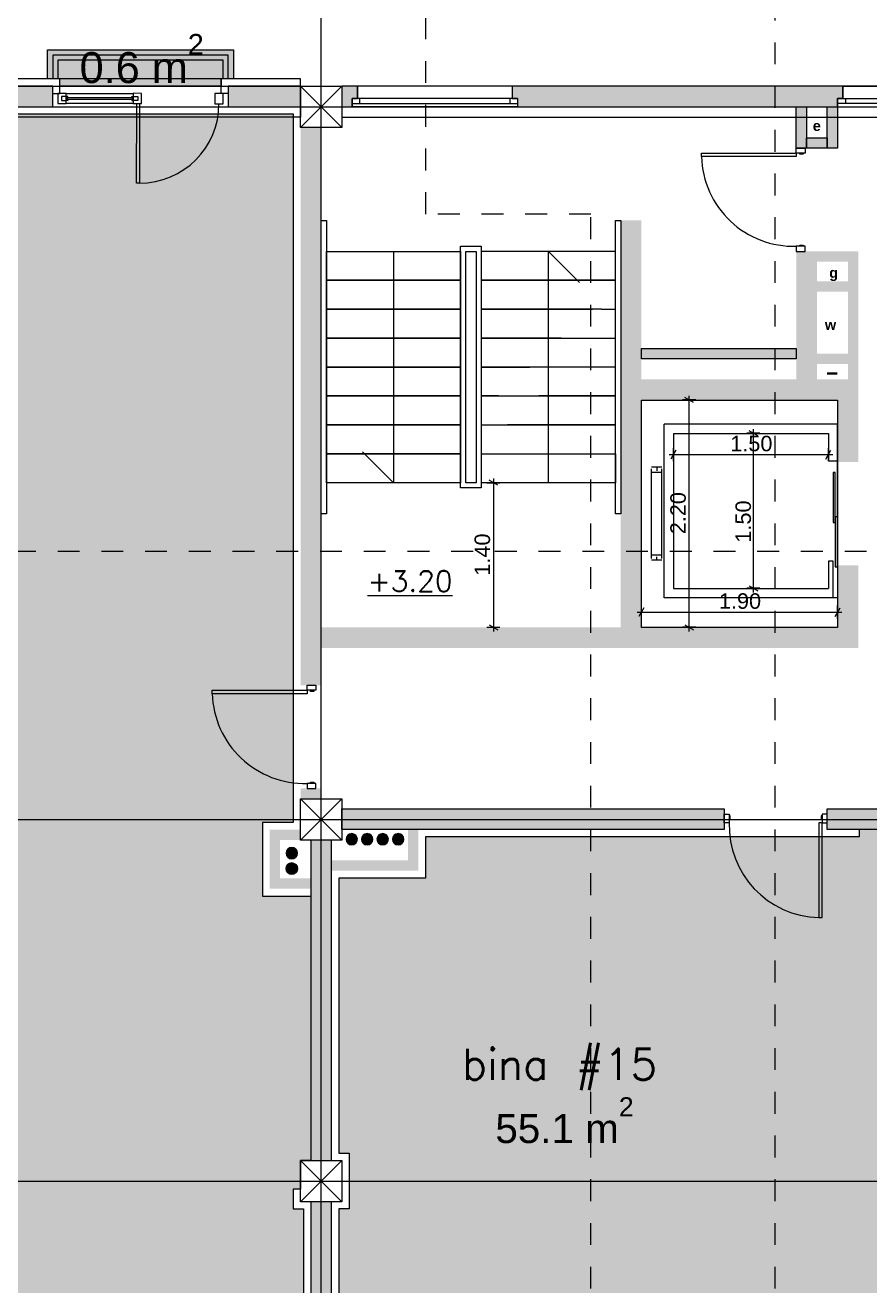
# Model space of a CAD drawing. Header units: millimetres. Extents: x 476244520 to 476657119, y 4620824743 to 4621446928.
# Drawn here: x 476394388 to 476402565, y 4621073042 to 4621085246 of the extents above; entities that cross this region are included whole.
import ezdxf

# ---------------------------------------------------------------- set-up
doc = ezdxf.new("R2010")
doc.units = ezdxf.units.MM
doc.header["$MEASUREMENT"] = 0
doc.set_wipeout_variables(frame=1)
doc.linetypes.add('Dashed', pattern=[423.333333, 211.666667, -211.666667])
doc.linetypes.add('Wipeout_Contour', pattern=[1000, 0, -1000])
for name, color, linetype, lineweight in [('2D Drafting - General_Pen_No__1_Pen_No__7', 7, 'Continuous', 0), ('2D Drafting - General_Pen_No__1_Pen_No__7_Pen_No__7', 7, 'Continuous', 0), ('2D Drafting - General_Pen_No__250_Pen_No__7_Pen_No__154', 154, 'Continuous', 0), ('2D Drafting - General_Pen_No__250_Pen_No__7_Pen_No__250', 7, 'Continuous', 0), ('2D Drafting - General_Pen_No__250_Pen_No__7_Pen_No__7', 7, 'Continuous', 0), ('2D Drafting - General_Pen_No__7_Pen_No__250', 7, 'Continuous', 0), ('2D Drafting - General_Pen_No__7_Pen_No__7_Pen_No__7', 7, 'Continuous', 0), ('Annotation - Text_Pen_No__7_Pen_No__142', 142, 'Continuous', 0), ('Doors_Pen_No__7_Pen_No__7_Pen_No__7', 7, 'Continuous', 0), ('G-Anno-Nplt_Pen_No__142', 142, 'Continuous', 0), ('G-Anno-Nplt_Pen_No__151', 151, 'Continuous', 0), ('G-Anno-Nplt_Pen_No__255', 255, 'Continuous', 0), ('G-Anno-Nplt_Pen_No__4', 7, 'Continuous', 0), ('G-Anno-Nplt_Pen_No__7', 7, 'Continuous', 0), ('gegmebi_Pen_No__7_Pen_No__7', 7, 'Continuous', 0), ('kar-panjara_Pen_No__7_Pen_No__7_Pen_No__7', 7, 'Continuous', 0), ('New_._Pen_No__1', 1, 'Continuous', 0), ('New_2D Drafting - General_Pen_No__250_Pen_No__7_Pen_No__154', 154, 'Continuous', 0), ('New_2D Drafting - General_Pen_No__250_Pen_No__7_Pen_No__250', 7, 'Continuous', 0), ('New_2D Drafting - General_Pen_No__250_Pen_No__7_Pen_No__7', 7, 'Continuous', 0), ('New_2D Drafting - General_Pen_No__30_Pen_No__9_Pen_No__9_Pen_No__250', 7, 'Continuous', 0), ('New_2D Drafting - General_Pen_No__30_Pen_No__9_Pen_No__9_Pen_No__4', 7, 'Continuous', 0), ('New_2D Drafting - General_Pen_No__30_Pen_No__9_Pen_No__9_Pen_No__7', 7, 'Continuous', 0), ('New_R03_Nakveti_Pen_No__250', 7, 'Continuous', 0), ('New_R03_Nakveti_Pen_No__4', 7, 'Continuous', 0), ('New_reg_nak_Pen_No__7', 7, 'Continuous', 0), ('New_shenobebi_Pen_No__1', 1, 'Continuous', 0), ('New_shenobebi_Pen_No__7', 7, 'Continuous', 0), ('New_Structural - Bearing_Pen_No__250', 7, 'Continuous', 0), ('shaxtebi da milebi_Pen_No__1_Pen_No__1_Pen_No__1', 1, 'Continuous', 0), ('shaxtebi da milebi_Pen_No__5_Pen_No__5_Pen_No__5', 5, 'Continuous', 0), ('zoma_Pen_No__142', 142, 'Continuous', 0), ('zoma_Pen_No__5_Pen_No__5', 5, 'Continuous', 0)]:
    doc.layers.add(name, color=color, linetype=linetype, lineweight=lineweight)
doc.layers.add('shaxtebi da milebi_Pen_No__1_Pen_No__1_Pen_No__252', color=7, linetype='Continuous', lineweight=0, true_color=0x666666)
doc.layers.add('shaxtebi da milebi_Pen_No__5_Pen_No__5_Pen_No__252', color=7, linetype='Continuous', lineweight=0, true_color=0x666666)
doc.layers.add('zoma', color=7, linetype='Continuous')
doc.styles.add('GENERATED_STYLE_1', font='arial.ttf')
doc.styles.add('GENERATED_STYLE_2', font='arial.ttf')
doc.styles.add('GENERATED_STYLE_5', font='arialbd.ttf')
doc.dimstyles.new('GENERATED_STYLE__10', dxfattribs={"dimtxt": 150, "dimasz": 64.421331, "dimexe": 0.18, "dimexo": 3, "dimgap": 0.09, "dimtad": 1, "dimlfac": 0.001, "dimzin": 0, "dimdsep": 46, "dimtxsty": 'GENERATED_STYLE_2', "dimblk": 'ARROWHEAD_2', "dimblk1": 'ARROWHEAD_2', "dimblk2": 'ARROWHEAD_2', "dimcen": 0.09, "dimclrd": 142, "dimclre": 142, "dimclrt": 142, "dimadec": 0, "dimazin": 0, "dimtfac": 1, "dimtdec": 4, "dimtmove": 2, "dimatfit": 3, "dimfxl": 1, "dimtolj": 1, "dimtzin": 0, "dimarcsym": 0})
doc.dimstyles.new('GENERATED_STYLE__11', dxfattribs={"dimtxt": 150, "dimasz": 64.421331, "dimexe": 0.18, "dimexo": 3, "dimgap": 0.09, "dimtad": 1, "dimlfac": 0.001, "dimzin": 0, "dimdsep": 46, "dimtxsty": 'GENERATED_STYLE_2', "dimblk": 'ARROWHEAD_2', "dimblk1": 'ARROWHEAD_2', "dimblk2": 'ARROWHEAD_2', "dimcen": 0.09, "dimclrd": 142, "dimclre": 142, "dimclrt": 142, "dimadec": 0, "dimazin": 0, "dimtfac": 1, "dimtdec": 4, "dimtmove": 0, "dimatfit": 3, "dimfxl": 1, "dimtolj": 1, "dimtzin": 0, "dimarcsym": 0})
doc.dimstyles.new('GENERATED_STYLE__9', dxfattribs={"dimtxt": 150, "dimasz": 64.421331, "dimexe": 0.18, "dimexo": 3, "dimgap": 0.09, "dimtad": 1, "dimtih": 1, "dimtoh": 1, "dimlfac": 0.001, "dimzin": 0, "dimdsep": 46, "dimtxsty": 'GENERATED_STYLE_2', "dimblk": 'ARROWHEAD_2', "dimblk1": 'ARROWHEAD_2', "dimblk2": 'ARROWHEAD_2', "dimcen": 0.09, "dimclrd": 142, "dimclre": 142, "dimclrt": 142, "dimadec": 0, "dimazin": 0, "dimtfac": 1, "dimtdec": 4, "dimtmove": 0, "dimatfit": 3, "dimfxl": 1, "dimtolj": 1, "dimtzin": 0, "dimarcsym": 0})

# ---------------------------------------------------------------- blocks, each defined once
blk = doc.blocks.new('*D273', base_point=(476844527, 4621385791))
at = {"layer": 'zoma_Pen_No__142', "color": 142, "linetype": 'Continuous', "lineweight": 0, "transparency": 16777216}
for p, q in [((476398921, 4621080858), (476398921, 4621080817)), ((476398858, 4621080817), (476398985, 4621080817)), ((476398964, 4621080792), (476398879, 4621080841)), ((476398921, 4621080817), (476398921, 4621079417)), ((476398858, 4621079417), (476398985, 4621079417)), ((476398879, 4621079441), (476398964, 4621079392)), ((476398921, 4621079417), (476398921, 4621079375))]:
    blk.add_line(p, q, dxfattribs=at)
at = {"layer": 'zoma_Pen_No__142', "color": 142, "lineweight": 0, "transparency": 16777216, "insert": (476398891, 4621079917), "char_height": 150, "attachment_point": 7, "rotation": 90, "style": 'GENERATED_STYLE_2'}
blk.add_mtext('\\A1;{\\pql;\\fArial CYR|b0|i0|c204|p34;1.40}', dxfattribs=at)
blk = doc.blocks.new('ARROWHEAD_2')
at = {"color": 0, "linetype": 'Continuous', "lineweight": 0}
for p, q in [((0, 0), (-1, 0)), ((-0.38, -0.66), (0.38, 0.66))]:
    blk.add_line(p, q, dxfattribs=at)
blk = doc.blocks.new('*D336', base_point=(476844527, 4621385791))
at = {"layer": 'zoma_Pen_No__142', "color": 142, "linetype": 'Continuous', "lineweight": 0, "transparency": 16777216}
for p, q in [((476398921, 4621080858), (476398921, 4621080817)), ((476398858, 4621080817), (476398985, 4621080817)), ((476398964, 4621080792), (476398879, 4621080841)), ((476398921, 4621080817), (476398921, 4621079417)), ((476398858, 4621079417), (476398985, 4621079417)), ((476398879, 4621079441), (476398964, 4621079392)), ((476398921, 4621079417), (476398921, 4621079375))]:
    blk.add_line(p, q, dxfattribs=at)
at = {"layer": 'zoma_Pen_No__142', "color": 142, "lineweight": 0, "transparency": 16777216, "insert": (476398891, 4621079917), "char_height": 150, "attachment_point": 7, "rotation": 90, "style": 'GENERATED_STYLE_2'}
blk.add_mtext('\\A1;{\\pql;\\fArial CYR|b0|i0|c204|p34;1.40}', dxfattribs=at)
blk = doc.blocks.new('*D337', base_point=(476844527, 4621385791))
at = {"layer": 'zoma_Pen_No__142', "color": 142, "linetype": 'Continuous', "lineweight": 0, "transparency": 16777216}
for p, q in [((476400313, 4621079564), (476400354, 4621079564)), ((476400379, 4621079607), (476400330, 4621079522)), ((476400354, 4621079501), (476400354, 4621079628)), ((476400354, 4621079564), (476402254, 4621079564)), ((476402230, 4621079522), (476402279, 4621079607)), ((476402254, 4621079501), (476402254, 4621079628)), ((476402254, 4621079564), (476402296, 4621079564))]:
    blk.add_line(p, q, dxfattribs=at)
at = {"layer": 'zoma_Pen_No__142', "color": 142, "lineweight": 0, "transparency": 16777216, "insert": (476401105, 4621079594), "char_height": 150, "attachment_point": 7, "style": 'GENERATED_STYLE_2'}
blk.add_mtext('\\A1;{\\pql;\\fArial CYR|b0|i0|c204|p34;1.90}', dxfattribs=at)
blk = doc.blocks.new('*D338', base_point=(476844527, 4621385791))
at = {"layer": 'zoma_Pen_No__142', "color": 142, "linetype": 'Continuous', "lineweight": 0, "transparency": 16777216}
for p, q in [((476401502, 4621081295), (476401375, 4621081295)), ((476401481, 4621081270), (476401396, 4621081319)), ((476401438, 4621081295), (476401438, 4621081336)), ((476401438, 4621079795), (476401438, 4621081295)), ((476401502, 4621079795), (476401375, 4621079795)), ((476401396, 4621079819), (476401481, 4621079770)), ((476401438, 4621079753), (476401438, 4621079795))]:
    blk.add_line(p, q, dxfattribs=at)
at = {"layer": 'zoma_Pen_No__142', "color": 142, "lineweight": 0, "transparency": 16777216, "insert": (476401417, 4621080237), "char_height": 150, "attachment_point": 7, "rotation": 90, "style": 'GENERATED_STYLE_2'}
blk.add_mtext('\\A1;{\\pql;\\fArial CYR|b0|i0|c204|p34;1.50}', dxfattribs=at)
blk = doc.blocks.new('*D339', base_point=(476844527, 4621385791))
at = {"layer": 'zoma_Pen_No__142', "color": 142, "linetype": 'Continuous', "lineweight": 0, "transparency": 16777216}
for p, q in [((476400689, 4621081131), (476400640, 4621081046)), ((476400665, 4621081025), (476400665, 4621081152)), ((476402140, 4621081046), (476402189, 4621081131)), ((476402165, 4621081025), (476402165, 4621081152)), ((476400623, 4621081089), (476400665, 4621081089)), ((476400665, 4621081089), (476402165, 4621081089)), ((476402165, 4621081089), (476402206, 4621081089))]:
    blk.add_line(p, q, dxfattribs=at)
at = {"layer": 'zoma_Pen_No__142', "color": 142, "lineweight": 0, "transparency": 16777216, "insert": (476401215, 4621081119), "char_height": 150, "attachment_point": 7, "style": 'GENERATED_STYLE_2'}
blk.add_mtext('\\A1;{\\pql;\\fArial CYR|b0|i0|c204|p34;1.50}', dxfattribs=at)
blk = doc.blocks.new('*D340', base_point=(476844527, 4621385791))
at = {"layer": 'zoma_Pen_No__142', "color": 142, "linetype": 'Continuous', "lineweight": 0, "transparency": 16777216}
for p, q in [((476400880, 4621081618), (476400753, 4621081618)), ((476400859, 4621081593), (476400774, 4621081642)), ((476400816, 4621081618), (476400816, 4621081659)), ((476400816, 4621079418), (476400816, 4621081618)), ((476400880, 4621079418), (476400753, 4621079418)), ((476400774, 4621079442), (476400859, 4621079393)), ((476400816, 4621079376), (476400816, 4621079418))]:
    blk.add_line(p, q, dxfattribs=at)
at = {"layer": 'zoma_Pen_No__142', "color": 142, "lineweight": 0, "transparency": 16777216, "insert": (476400786, 4621080318), "char_height": 150, "attachment_point": 7, "rotation": 90, "style": 'GENERATED_STYLE_2'}
blk.add_mtext('\\A1;{\\pql;\\fArial CYR|b0|i0|c204|p34;2.20}', dxfattribs=at)

msp = doc.modelspace()

# ---------------------------------------------------------------- hatches: boundary and pattern name
at = {"layer": '2D Drafting - General_Pen_No__250_Pen_No__7_Pen_No__154', "linetype": 'Continuous', "lineweight": 0}
for points in [[(476397454.207, 4621084656.6), (476397454.207, 4621084456.437), (476397554.207, 4621084456.437), (476397554.207, 4621084536.484), (476397604.21, 4621084536.484), (476397604.21, 4621084656.6), (476397554.207, 4621084656.6)], [(476399104.213, 4621084656.437), (476399104.21, 4621084536.437), (476399154.207, 4621084536.437), (476399154.207, 4621084456.436), (476402254.207, 4621084456.436), (476402254.207, 4621084536.437), (476402304.205, 4621084536.437), (476402304.201, 4621084656.437)]]:
    msp.add_hatch(color=154, dxfattribs=at).paths.add_polyline_path(points)
at = {"layer": '2D Drafting - General_Pen_No__250_Pen_No__7_Pen_No__7', "linetype": 'Continuous', "lineweight": 0}
for points in [[(476393654.554, 4621084456.395), (476394654.389, 4621084456.395), (476394654.389, 4621084656.429), (476393654.554, 4621084656.437)], [(476396354.389, 4621084456.437), (476397054.207, 4621084456.437), (476397054.207, 4621084656.437), (476396354.389, 4621084656.437)], [(476401954.206, 4621084456.352), (476401954.206, 4621084056.395), (476401854.206, 4621084056.395), (476401854.206, 4621084456.352)], [(476397054.207, 4621084256.437), (476397054.207, 4621078856.437), (476397254.207, 4621078856.437), (476397254.207, 4621084256.437)], [(476400354.207, 4621083356.395), (476400354.207, 4621081816.362), (476400154.207, 4621081816.362), (476400154.207, 4621083356.395)], [(476401854.206, 4621083056.395), (476402054.207, 4621083056.395), (476402054.207, 4621081816.362), (476401854.206, 4621081816.362)], [(476397054.207, 4621077856.437), (476397054.207, 4621077756.437), (476397254.207, 4621077756.437), (476397254.207, 4621077856.437)], [(476397454.207, 4621077459.695), (476397454.207, 4621077659.695), (476401154.207, 4621077659.695), (476401154.207, 4621077459.695)], [(476402154.207, 4621077459.695), (476402154.207, 4621077659.695), (476403954.207, 4621077659.695), (476403954.207, 4621077459.695)], [(476397154.207, 4621076885.419), (476396754.207, 4621076885.419), (476396754.207, 4621077456.437), (476397054.207, 4621077456.437), (476397054.207, 4621077356.437), (476396854.207, 4621077356.437), (476396854.207, 4621076985.607), (476397154.207, 4621076985.607)], [(476398094.207, 4621077459.695), (476398194.395, 4621077459.695), (476398194.395, 4621077059.695), (476397354.207, 4621077059.695), (476397354.207, 4621077159.695), (476398094.207, 4621077159.695)], [(476397354.207, 4621074256.437), (476397354.207, 4621077356.437), (476397154.207, 4621077356.437), (476397154.207, 4621074256.437)], [(476397354.207, 4621067356.437), (476397354.207, 4621073856.437), (476397154.207, 4621073856.437), (476397154.207, 4621067356.437)]]:
    msp.add_hatch(color=7, dxfattribs=at).paths.add_polyline_path(points)
at = {"layer": 'G-Anno-Nplt_Pen_No__151', "linetype": 'Continuous', "lineweight": 0, "true_color": 0x1f2f3f}
for points in [[(476390354.207, 4621077356.437), (476390554.207, 4621077356.437), (476390554.207, 4621077656.437), (476390754.207, 4621077656.437), (476390754.207, 4621078346.625), (476390354.207, 4621078346.625), (476390354.207, 4621078559.273), (476390424.207, 4621078559.273), (476390424.207, 4621083286.437), (476393924.389, 4621083286.437), (476393924.389, 4621084386.437), (476396984.207, 4621084386.437), (476396984.207, 4621084186.437), (476396984.207, 4621080450.056), (476396984.208, 4621077526.437), (476396684.207, 4621077526.437), (476396684.207, 4621076815.419), (476397154.207, 4621076815.419), (476397154.207, 4621074256.437), (476397054.207, 4621074256.437), (476397054.207, 4621073976.437), (476396984.207, 4621073976.437), (476396984.207, 4621073786.437), (476397084.207, 4621073786.437), (476397084.207, 4621068926.437), (476390424.207, 4621068926.437), (476390424.207, 4621073196.249), (476390824.207, 4621073196.249), (476390824.207, 4621074026.437), (476390624.207, 4621074026.437), (476390624.207, 4621074326.438), (476390424.207, 4621074326.438), (476390424.207, 4621076629.273), (476390354.207, 4621076629.273)], [(476397524.207, 4621073786.437), (476397424.207, 4621073786.437), (476397424.207, 4621068926.437), (476403984.207, 4621068926.437), (476403984.207, 4621073786.437), (476403884.207, 4621073786.437), (476403884.207, 4621074326.437), (476403984.207, 4621074326.437), (476403984.207, 4621075007.781), (476404054.207, 4621075007.781), (476404054.207, 4621077059.695), (476403514.019, 4621077059.695), (476403514.019, 4621077459.695), (476402464.169, 4621077459.695), (476402464.169, 4621077389.695), (476398264.395, 4621077389.695), (476398264.395, 4621076989.695), (476397424.207, 4621076989.695), (476397424.207, 4621074326.437), (476397524.207, 4621074326.437)]]:
    msp.add_hatch(color=169, dxfattribs=at).paths.add_polyline_path(points)
at = {"layer": 'G-Anno-Nplt_Pen_No__255', "linetype": 'Continuous', "lineweight": 0, "true_color": 0x3f3f3f}
msp.add_hatch(color=250, dxfattribs=at).paths.add_polyline_path([(476394604.389, 4621085006.392), (476396404.389, 4621085006.392), (476396404.389, 4621084726.38), (476396284.38, 4621084726.38), (476396284.38, 4621084656.436), (476394724.402, 4621084656.45), (476394724.402, 4621084726.38), (476394604.389, 4621084726.38)])
at = {"layer": 'G-Anno-Nplt_Pen_No__7', "linetype": 'Continuous', "lineweight": 0}
msp.add_hatch(color=7, dxfattribs=at).paths.add_polyline_path([(476400154.207, 4621079216.362), (476397254.207, 4621079216.362), (476397254.207, 4621079416.362), (476400154.207, 4621079416.362)])
at = {"layer": 'New_2D Drafting - General_Pen_No__250_Pen_No__7_Pen_No__154', "linetype": 'Continuous', "lineweight": 0}
for points in [[(476400154.207, 4621081816.362), (476400354.207, 4621081816.362), (476402454.207, 4621081816.362), (476402454.207, 4621081016.362), (476402254.207, 4621081016.362), (476402254.207, 4621081616.362), (476400354.207, 4621081616.362), (476400154.207, 4621081616.362)], [(476400154.207, 4621081616.362), (476400354.207, 4621081616.362), (476400354.207, 4621079416.362), (476402254.207, 4621079416.362), (476402254.207, 4621080016.362), (476402454.207, 4621080016.362), (476402454.207, 4621079216.362), (476400154.207, 4621079216.362), (476400154.207, 4621079416.362)]]:
    msp.add_hatch(color=154, dxfattribs=at).paths.add_polyline_path(points)
at = {"layer": 'New_2D Drafting - General_Pen_No__250_Pen_No__7_Pen_No__7', "linetype": 'Continuous', "lineweight": 0}
for points in [[(476402154.207, 4621084456.395), (476402254.207, 4621084456.395), (476402254.207, 4621084056.395), (476402154.207, 4621084056.395)], [(476400354.207, 4621082016.907), (476400354.207, 4621082116.907), (476401854.207, 4621082116.907), (476401854.207, 4621082016.907)]]:
    msp.add_hatch(color=7, dxfattribs=at).paths.add_polyline_path(points)
at = {"layer": 'New_2D Drafting - General_Pen_No__30_Pen_No__9_Pen_No__9_Pen_No__4', "linetype": 'Continuous', "lineweight": 0}
for points in [[(476401954.206, 4621084156.395), (476402154.207, 4621084156.395), (476402154.207, 4621084056.395), (476401954.206, 4621084056.395)], [(476402354.207, 4621083056.395), (476402354.207, 4621082956.362), (476402054.207, 4621082956.362), (476402054.207, 4621083056.395)]]:
    msp.add_hatch(color=7, dxfattribs=at).paths.add_polyline_path(points)
at = {"layer": 'New_2D Drafting - General_Pen_No__30_Pen_No__9_Pen_No__9_Pen_No__7', "linetype": 'Continuous', "lineweight": 0}
for points in [[(476402454.207, 4621083056.395), (476402454.207, 4621081816.362), (476402354.207, 4621081816.362), (476402354.207, 4621083056.395)], [(476402054.207, 4621082666.362), (476402054.207, 4621082766.362), (476402354.207, 4621082766.362), (476402354.207, 4621082666.362)], [(476402054.207, 4621081966.364), (476402054.207, 4621082066.364), (476402354.207, 4621082066.364), (476402354.207, 4621081966.364)]]:
    msp.add_hatch(color=7, dxfattribs=at).paths.add_polyline_path(points)
at = {"layer": 'shaxtebi da milebi_Pen_No__1_Pen_No__1_Pen_No__1', "linetype": 'Continuous', "lineweight": 0}
for points in [[(476397604.207, 4621077364.695, -1), (476397494.207, 4621077364.695, -1)], [(476396969.084, 4621077175.607, -1), (476396969.084, 4621077285.607, -1)]]:
    msp.add_hatch(color=1, dxfattribs=at).paths.add_polyline_path(points)
at = {"layer": 'shaxtebi da milebi_Pen_No__1_Pen_No__1_Pen_No__252', "linetype": 'Continuous', "lineweight": 0, "true_color": 0x666666}
msp.add_hatch(color=251, dxfattribs=at).paths.add_polyline_path([(476396969.084, 4621077025.607, -1), (476396969.084, 4621077135.607, -1)])
at = {"layer": 'shaxtebi da milebi_Pen_No__5_Pen_No__5_Pen_No__252', "linetype": 'Continuous', "lineweight": 0, "true_color": 0x666666}
msp.add_hatch(color=251, dxfattribs=at).paths.add_polyline_path([(476398054.207, 4621077364.695, 1), (476397944.207, 4621077364.695, 1)])
at = {"layer": 'shaxtebi da milebi_Pen_No__5_Pen_No__5_Pen_No__5', "linetype": 'Continuous', "lineweight": 0}
for points in [[(476397699.207, 4621077419.695, 1), (476397699.207, 4621077309.695, 1)], [(476397849.207, 4621077419.695, 1), (476397849.207, 4621077309.695, 1)]]:
    msp.add_hatch(color=5, dxfattribs=at).paths.add_polyline_path(points)

# ---------------------------------------------------------------- linework, layer by layer
at = {"layer": '2D Drafting - General_Pen_No__1_Pen_No__7', "color": 7, "linetype": 'Continuous', "lineweight": 0}
for p, q in [((476397054.207, 4621084256.437), (476397454.207, 4621084656.437)), ((476397454.207, 4621084256.437), (476397054.207, 4621084656.437)), ((476397054.207, 4621077356.437), (476397454.207, 4621077756.437)), ((476397454.207, 4621077356.437), (476397054.207, 4621077756.437)), ((476397054.207, 4621073856.437), (476397454.207, 4621074256.437)), ((476397454.207, 4621073856.437), (476397054.207, 4621074256.437))]:
    msp.add_line(p, q, dxfattribs=at)
at = {"layer": '2D Drafting - General_Pen_No__1_Pen_No__7', "color": 7, "linetype": 'Continuous', "lineweight": 0, "flags": 128}
for points in [[(476397054.207, 4621084356.437), (476390554.207, 4621084356.437), (476390554.207, 4621084656.437), (476397054.207, 4621084656.437)], [(476397454.207, 4621084256.437), (476397054.207, 4621084256.437), (476397054.207, 4621084656.437), (476397454.207, 4621084656.437)], [(476397454.207, 4621084356.437), (476403954.207, 4621084356.437), (476403954.207, 4621084656.437), (476397454.207, 4621084656.437)], [(476397454.207, 4621077356.437), (476397054.207, 4621077356.437), (476397054.207, 4621077756.437), (476397454.207, 4621077756.437)], [(476397454.207, 4621073856.437), (476397054.207, 4621073856.437), (476397054.207, 4621074256.437), (476397454.207, 4621074256.437)]]:
    msp.add_lwpolyline(points, close=True, dxfattribs=at)
msp.add_lwpolyline([(476399664.207, 4621082216.395), (476400104.207, 4621082216.395)], dxfattribs=at)
at = {"layer": '2D Drafting - General_Pen_No__1_Pen_No__7_Pen_No__7', "color": 7, "linetype": 'Continuous', "lineweight": 0}
for centre, start, end in [((476401829.206, 4621083998.672), 181.603806, 271.603806), ((476397092.455, 4621078798.715), 181.603806, 271.603806), ((476402096.485, 4621077499.528), 178.396194, 268.396194)]:
    msp.add_arc(centre, 893.239, start, end, dxfattribs=at)
at = {"layer": '2D Drafting - General_Pen_No__250_Pen_No__7_Pen_No__250', "color": 7, "linetype": 'Continuous', "lineweight": 0, "flags": 128}
for points in [[(476401954.206, 4621084456.352), (476401954.206, 4621084056.395), (476401854.206, 4621084056.395), (476401854.206, 4621084456.352)], [(476397354.207, 4621074256.437), (476397354.207, 4621077356.437), (476397154.207, 4621077356.437), (476397154.207, 4621074256.437)], [(476397354.207, 4621067356.437), (476397354.207, 4621073856.437), (476397154.207, 4621073856.437), (476397154.207, 4621067356.437)]]:
    msp.add_lwpolyline(points, close=True, dxfattribs=at)
at = {"layer": '2D Drafting - General_Pen_No__250_Pen_No__7_Pen_No__7', "color": 7, "linetype": 'Continuous', "lineweight": 0, "flags": 128}
for points in [[(476393654.554, 4621084456.395), (476394654.389, 4621084456.395), (476394654.389, 4621084656.429), (476393654.554, 4621084656.437)], [(476396354.389, 4621084456.437), (476397054.207, 4621084456.437), (476397054.207, 4621084656.437), (476396354.389, 4621084656.437)], [(476397454.207, 4621084656.6), (476397454.207, 4621084456.437), (476397554.207, 4621084456.437), (476397554.207, 4621084536.484), (476397604.21, 4621084536.484), (476397604.21, 4621084656.6), (476397554.207, 4621084656.6)], [(476399104.213, 4621084656.437), (476399104.21, 4621084536.437), (476399154.207, 4621084536.437), (476399154.207, 4621084456.436), (476402254.207, 4621084456.436), (476402254.207, 4621084536.437), (476402304.205, 4621084536.437), (476402304.201, 4621084656.437)], [(476397454.207, 4621077459.695), (476397454.207, 4621077659.695), (476401154.207, 4621077659.695), (476401154.207, 4621077459.695)], [(476402154.207, 4621077459.695), (476402154.207, 4621077659.695), (476403954.207, 4621077659.695), (476403954.207, 4621077459.695)]]:
    msp.add_lwpolyline(points, close=True, dxfattribs=at)
at = {"layer": '2D Drafting - General_Pen_No__7_Pen_No__250', "color": 7, "linetype": 'Continuous', "lineweight": 0, "flags": 128}
for points in [[(476394654.389, 4621084586.303), (476394724.403, 4621084586.304), (476394724.402, 4621084726.38)], [(476396354.389, 4621084586.253), (476396284.374, 4621084586.251), (476396284.38, 4621084726.38)]]:
    msp.add_lwpolyline(points, dxfattribs=at)
at = {"layer": '2D Drafting - General_Pen_No__7_Pen_No__7_Pen_No__7', "color": 7, "linetype": 'Continuous', "lineweight": 0, "flags": 128}
msp.add_lwpolyline([(476394784.393, 4621084586.301), (476395434.393, 4621084586.272), (476395434.389, 4621084486.333), (476394784.389, 4621084486.361)], close=True, dxfattribs=at)
at = {"layer": '2D Drafting - General_Pen_No__7_Pen_No__7_Pen_No__7', "color": 7, "linetype": 'Continuous', "lineweight": 0}
msp.add_arc((476395494.078, 4621084486.32), 770.311, 269.9974687, 359.994289, dxfattribs=at)
at = {"layer": 'Doors_Pen_No__7_Pen_No__7_Pen_No__7', "color": 7, "linetype": 'Continuous', "lineweight": 0, "flags": 128}
for points in [[(476395467.411, 4621084486.321), (476395494.078, 4621084486.32), (476395494.043, 4621083716.009), (476395467.377, 4621083716.01)], [(476401938.873, 4621084056.395), (476401938.873, 4621084007.006), (476401854.206, 4621084007.006), (476401854.206, 4621084056.395)], [(476401854.206, 4621084007.006), (476401854.206, 4621083973.672), (476400936.317, 4621083973.672), (476400936.317, 4621084007.006)], [(476401920.873, 4621084007.006), (476401920.873, 4621083995.895), (476401887.54, 4621083995.895), (476401887.54, 4621084007.006)], [(476401938.873, 4621083056.395), (476401938.873, 4621083105.783), (476401854.206, 4621083105.783), (476401854.206, 4621083056.395)], [(476401920.873, 4621083116.895), (476401920.873, 4621083105.783), (476401887.54, 4621083105.783), (476401887.54, 4621083116.895)], [(476397117.455, 4621078807.048), (476397117.455, 4621078773.715), (476396199.566, 4621078773.715), (476396199.566, 4621078807.048)], [(476397202.122, 4621078856.437), (476397202.122, 4621078807.048), (476397117.455, 4621078807.048), (476397117.455, 4621078856.437)], [(476397184.122, 4621078807.048), (476397184.122, 4621078795.937), (476397150.788, 4621078795.937), (476397150.788, 4621078807.048)], [(476397202.122, 4621077856.437), (476397202.122, 4621077905.826), (476397117.455, 4621077905.826), (476397117.455, 4621077856.437)], [(476397184.122, 4621077916.937), (476397184.122, 4621077905.826), (476397150.788, 4621077905.826), (476397150.788, 4621077916.937)], [(476401154.207, 4621077609.194), (476401203.596, 4621077609.194), (476401203.596, 4621077524.528), (476401154.207, 4621077524.528)], [(476401214.707, 4621077591.194), (476401203.596, 4621077591.194), (476401203.596, 4621077557.861), (476401214.707, 4621077557.861)], [(476402104.818, 4621077591.194), (476402093.707, 4621077591.194), (476402093.707, 4621077557.861), (476402104.818, 4621077557.861)], [(476402154.207, 4621077609.194), (476402104.818, 4621077609.194), (476402104.818, 4621077524.528), (476402154.207, 4621077524.528)], [(476402104.818, 4621077524.528), (476402071.485, 4621077524.528), (476402071.485, 4621076606.639), (476402104.818, 4621076606.639)]]:
    msp.add_lwpolyline(points, close=True, dxfattribs=at)
at = {"layer": 'G-Anno-Nplt_Pen_No__4', "color": 7, "linetype": 'Continuous', "lineweight": 0, "flags": 128}
for points in [[(476394604.389, 4621085006.392), (476396404.389, 4621085006.392), (476396404.389, 4621084726.38), (476396284.38, 4621084726.38), (476396284.38, 4621084656.436), (476394724.402, 4621084656.45), (476394724.402, 4621084726.38), (476394604.389, 4621084726.38)], [(476397524.207, 4621073786.437), (476397424.207, 4621073786.437), (476397424.207, 4621068926.437), (476403984.207, 4621068926.437), (476403984.207, 4621073786.437), (476403884.207, 4621073786.437), (476403884.207, 4621074326.437), (476403984.207, 4621074326.437), (476403984.207, 4621075007.781), (476404054.207, 4621075007.781), (476404054.207, 4621077059.695), (476403514.019, 4621077059.695), (476403514.019, 4621077459.695), (476402464.169, 4621077459.695), (476402464.169, 4621077389.695), (476398264.395, 4621077389.695), (476398264.395, 4621076989.695), (476397424.207, 4621076989.695), (476397424.207, 4621074326.437), (476397524.207, 4621074326.437)]]:
    msp.add_lwpolyline(points, close=True, dxfattribs=at)
msp.add_lwpolyline([(476393924.389, 4621084386.437), (476396984.207, 4621084386.437), (476396984.207, 4621084186.437), (476396984.207, 4621080450.056), (476396984.208, 4621077526.437), (476396684.207, 4621077526.437), (476396684.207, 4621076815.419), (476397154.207, 4621076815.419), (476397154.207, 4621074256.437), (476397054.207, 4621074256.437), (476397054.207, 4621073976.437), (476396984.207, 4621073976.437), (476396984.207, 4621073786.437), (476397084.207, 4621073786.437), (476397084.207, 4621068926.437)], dxfattribs=at)
at = {"layer": 'gegmebi_Pen_No__7_Pen_No__7', "color": 7, "linetype": 'Continuous', "lineweight": 0, "flags": 128}
for points in [[(476397254.207, 4621080516.395), (476397254.207, 4621083356.395), (476397304.207, 4621083356.395), (476397304.207, 4621080516.395)], [(476400104.207, 4621082330.429), (476400104.207, 4621083356.395), (476400154.207, 4621083356.395), (476400154.207, 4621080516.395), (476400104.207, 4621080516.395)], [(476398604.207, 4621083056.395), (476398604.207, 4621082776.395), (476397304.207, 4621082776.395), (476397304.207, 4621083056.395)], [(476398804.207, 4621081502.736), (476398804.207, 4621080766.395), (476398604.207, 4621080766.395), (476398604.207, 4621083106.395), (476398804.207, 4621083106.395)], [(476398654.207, 4621083056.395), (476398754.207, 4621083056.395), (476398754.207, 4621080816.395), (476398654.207, 4621080816.395)], [(476398804.207, 4621083056.395), (476398804.207, 4621082776.395), (476400104.207, 4621082776.395), (476400104.207, 4621083056.395)], [(476398604.207, 4621082776.395), (476398604.207, 4621082496.395), (476397304.207, 4621082496.395), (476397304.207, 4621082776.395)], [(476398604.207, 4621082496.395), (476398604.207, 4621082216.395), (476397304.207, 4621082216.395), (476397304.207, 4621082496.395)], [(476398604.207, 4621082216.395), (476398604.207, 4621081936.395), (476397304.207, 4621081936.395), (476397304.207, 4621082216.395)], [(476398604.207, 4621081936.395), (476398604.207, 4621081656.395), (476397304.207, 4621081656.395), (476397304.207, 4621081936.395)], [(476398604.207, 4621081656.395), (476398604.207, 4621081376.395), (476397304.207, 4621081376.395), (476397304.207, 4621081656.395)], [(476398604.207, 4621081376.395), (476398604.207, 4621081096.395), (476397304.207, 4621081096.395), (476397304.207, 4621081376.395)], [(476398604.207, 4621081096.395), (476398604.207, 4621080816.395), (476397304.207, 4621080816.395), (476397304.207, 4621081096.395)]]:
    msp.add_lwpolyline(points, close=True, dxfattribs=at)
for points in [[(476397954.207, 4621083056.395), (476397954.207, 4621080816.395), (476397654.207, 4621081116.395)], [(476399454.207, 4621080816.395), (476399454.207, 4621083056.395), (476399754.207, 4621082756.395)], [(476399967.54, 4621082496.395), (476400104.207, 4621082496.395), (476400104.207, 4621082776.395), (476398804.207, 4621082776.395), (476398804.207, 4621082496.395), (476399880.67, 4621082496.395)], [(476399967.54, 4621082496.395), (476398804.207, 4621082496.395), (476398804.207, 4621082216.395), (476399664.207, 4621082216.395)], [(476399577.337, 4621082216.395), (476398804.207, 4621082216.395), (476398804.207, 4621081936.395), (476399274.004, 4621081936.395)], [(476399365.709, 4621081936.395), (476398804.207, 4621081936.395), (476398804.207, 4621081656.395), (476399058.478, 4621081656.395)], [(476399057.54, 4621081656.395), (476400104.207, 4621081656.395), (476400104.207, 4621081936.395), (476399354.207, 4621081936.395)], [(476398804.207, 4621081376.395), (476400104.207, 4621081376.395), (476400104.207, 4621081656.395), (476399360.874, 4621081656.395)], [(476398970.67, 4621081656.395), (476398804.207, 4621081656.395), (476398804.207, 4621081502.736)], [(476398804.207, 4621081142.548), (476398804.207, 4621081096.395), (476400104.207, 4621081096.395), (476400104.207, 4621081376.395), (476399057.54, 4621081376.395)], [(476398804.207, 4621081096.395), (476400104.207, 4621081096.395), (476400104.207, 4621080816.395), (476398804.207, 4621080816.395)]]:
    msp.add_lwpolyline(points, dxfattribs=at)
at = {"layer": 'kar-panjara_Pen_No__7_Pen_No__7_Pen_No__7', "color": 7, "linetype": 'Continuous', "lineweight": 0, "flags": 128}
for points in [[(476394784.393, 4621084586.301), (476394704.393, 4621084586.304), (476394704.389, 4621084486.304), (476394784.389, 4621084486.301)], [(476394739.39, 4621084516.363), (476394784.39, 4621084516.361), (476394784.391, 4621084531.361), (476394784.391, 4621084541.361), (476394799.391, 4621084541.361), (476394799.392, 4621084556.361), (476394739.392, 4621084556.363)], [(476394799.39, 4621084516.361), (476394784.39, 4621084516.361), (476394784.391, 4621084531.361), (476394799.391, 4621084531.361)], [(476394784.391, 4621084531.361), (476395434.391, 4621084531.333), (476395434.391, 4621084541.333), (476394784.391, 4621084541.361)], [(476395419.39, 4621084516.333), (476395434.39, 4621084516.333), (476395434.391, 4621084531.333), (476395419.391, 4621084531.333)], [(476395479.39, 4621084516.331), (476395434.39, 4621084516.333), (476395434.391, 4621084531.333), (476395434.391, 4621084541.333), (476395419.391, 4621084541.333), (476395419.392, 4621084556.333), (476395479.392, 4621084556.331)], [(476395514.393, 4621084586.329), (476395434.393, 4621084586.333), (476395434.389, 4621084486.333), (476395514.389, 4621084486.329)], [(476396304.393, 4621084586.252), (476396224.393, 4621084586.255), (476396224.389, 4621084486.255), (476396304.389, 4621084486.252)]]:
    msp.add_lwpolyline(points, close=True, dxfattribs=at)
at = {"layer": 'New_2D Drafting - General_Pen_No__250_Pen_No__7_Pen_No__250', "color": 7, "linetype": 'Continuous', "lineweight": 0, "flags": 128}
for points in [[(476402154.207, 4621084456.395), (476402254.207, 4621084456.395), (476402254.207, 4621084056.395), (476402154.207, 4621084056.395)], [(476400354.207, 4621082016.907), (476400354.207, 4621082116.907), (476401854.207, 4621082116.907), (476401854.207, 4621082016.907)]]:
    msp.add_lwpolyline(points, close=True, dxfattribs=at)
at = {"layer": 'New_2D Drafting - General_Pen_No__30_Pen_No__9_Pen_No__9_Pen_No__250', "color": 7, "linetype": 'Continuous', "lineweight": 0, "flags": 128}
msp.add_lwpolyline([(476401954.206, 4621084156.395), (476402154.207, 4621084156.395), (476402154.207, 4621084056.395), (476401954.206, 4621084056.395)], close=True, dxfattribs=at)
at = {"layer": 'New_R03_Nakveti_Pen_No__250', "color": 7, "linetype": 'Continuous', "lineweight": 0}
for p, q in [((476400552.647, 4621080966.362), (476400452.647, 4621080966.362)), ((476400452.647, 4621080083.029), (476400452.647, 4621080949.696)), ((476400552.647, 4621080916.362), (476400452.647, 4621080916.362)), ((476400502.647, 4621080966.362), (476400502.647, 4621080933.029)), ((476400552.647, 4621080083.029), (476400552.647, 4621080949.696)), ((476400552.647, 4621080116.362), (476400452.647, 4621080116.362)), ((476400552.647, 4621080066.362), (476400452.647, 4621080066.362)), ((476400502.647, 4621080066.362), (476400502.647, 4621080099.696))]:
    msp.add_line(p, q, dxfattribs=at)
at = {"layer": 'New_R03_Nakveti_Pen_No__4', "color": 7, "linetype": 'Continuous', "lineweight": 0}
for p, q in [((476400574.835, 4621079703.292), (476400574.835, 4621081382.664)), ((476402254.207, 4621081382.664), (476400574.835, 4621081382.664)), ((476402254.207, 4621081028.03), (476402254.207, 4621081382.664)), ((476400664.521, 4621081292.978), (476400664.521, 4621079792.978)), ((476400664.521, 4621081292.978), (476402164.521, 4621081292.978)), ((476402164.521, 4621081292.978), (476402164.521, 4621081028.03)), ((476402164.521, 4621081028.03), (476402254.207, 4621081028.03)), ((476402254.207, 4621080057.925), (476402254.207, 4621081028.03)), ((476402209.364, 4621080057.925), (476402164.521, 4621080057.925)), ((476402164.521, 4621080057.925), (476402164.521, 4621079792.978)), ((476402209.364, 4621079703.292), (476402209.364, 4621080057.925)), ((476402254.207, 4621080057.925), (476402254.207, 4621079703.292)), ((476400664.521, 4621079792.978), (476402164.521, 4621079792.978)), ((476402254.207, 4621079703.292), (476400574.835, 4621079703.292))]:
    msp.add_line(p, q, dxfattribs=at)
for points in [[(476402231.786, 4621080430.87), (476402231.786, 4621080915.922), (476402209.364, 4621080915.922), (476402209.364, 4621080430.87)], [(476402254.207, 4621080001.872), (476402254.207, 4621080486.924), (476402231.786, 4621080486.924), (476402231.786, 4621080001.872)]]:
    msp.add_lwpolyline(points, close=True, dxfattribs=at)
at = {"layer": 'New_reg_nak_Pen_No__7', "color": 7, "linetype": 'Continuous', "lineweight": 0, "flags": 128}
msp.add_lwpolyline([(476397054.207, 4621084656.437), (476397054.207, 4621084726.437), (476393654.554, 4621084726.437), (476393654.554, 4621084656.437)], dxfattribs=at)
at = {"layer": 'New_shenobebi_Pen_No__1', "color": 1, "linetype": 'Dashed', "lineweight": 0}
for points in [[(476399865.328, 4621064124.808), (476399865.328, 4621083416.464), (476398266.855, 4621083416.464), (476398266.855, 4621088953.674)], [(476401650.445, 4621064124.808), (476401650.445, 4621088953.674)], [(476436401.006, 4621080152.14), (476385327.793, 4621080152.14)]]:
    msp.add_lwpolyline(points, dxfattribs=at)
at = {"layer": 'New_shenobebi_Pen_No__7', "color": 7, "linetype": 'Continuous', "lineweight": 0}
for p, q in [((476394654.389, 4621084956.392), (476394654.389, 4621084726.435)), ((476396354.389, 4621084956.392), (476394654.389, 4621084956.392)), ((476396304.389, 4621084906.392), (476394704.389, 4621084906.392)), ((476394704.389, 4621084906.392), (476394704.389, 4621084726.435)), ((476396304.389, 4621084726.435), (476396304.389, 4621084906.392)), ((476396354.389, 4621084726.435), (476396354.389, 4621084956.392))]:
    msp.add_line(p, q, dxfattribs=at)
msp.add_lwpolyline([(476400354.207, 4621079416.362), (476400354.207, 4621081616.362), (476402254.207, 4621081616.362), (476402254.207, 4621079416.362)], close=True, dxfattribs=at)
at = {"layer": 'New_Structural - Bearing_Pen_No__250', "color": 7, "linetype": 'Continuous', "lineweight": 0}
for p, q in [((476397604.213, 4621084656.484), (476397604.21, 4621084536.484)), ((476399104.213, 4621084656.437), (476397604.213, 4621084656.484)), ((476399104.213, 4621084656.437), (476399104.21, 4621084536.437)), ((476402304.201, 4621084656.437), (476403804.201, 4621084656.484)), ((476402304.201, 4621084656.437), (476402304.205, 4621084536.437)), ((476397554.21, 4621084536.485), (476397554.208, 4621084486.485)), ((476397554.21, 4621084536.485), (476397554.208, 4621084486.485)), ((476397629.21, 4621084536.483), (476397554.21, 4621084536.485)), ((476397604.21, 4621084536.484), (476397554.21, 4621084536.485)), ((476397604.21, 4621084536.484), (476397554.21, 4621084536.485)), ((476397629.208, 4621084486.483), (476397629.21, 4621084536.483)), ((476399079.21, 4621084536.438), (476397629.21, 4621084536.483)), ((476399079.21, 4621084536.438), (476399079.208, 4621084486.438)), ((476399154.21, 4621084536.436), (476399079.21, 4621084536.438)), ((476399104.21, 4621084536.437), (476399154.21, 4621084536.436)), ((476399104.21, 4621084536.437), (476399154.21, 4621084536.436)), ((476399154.21, 4621084536.436), (476399154.208, 4621084486.436)), ((476399154.21, 4621084536.436), (476399154.208, 4621084486.436)), ((476402254.205, 4621084536.436), (476402329.205, 4621084536.438)), ((476402304.205, 4621084536.437), (476402254.205, 4621084536.436)), ((476402304.205, 4621084536.437), (476402254.205, 4621084536.436)), ((476402254.205, 4621084536.436), (476402254.206, 4621084486.436)), ((476402254.205, 4621084536.436), (476402254.206, 4621084486.436)), ((476402329.205, 4621084536.438), (476403779.205, 4621084536.483)), ((476402329.205, 4621084536.438), (476402329.206, 4621084486.438)), ((476397554.208, 4621084486.485), (476397554.207, 4621084456.485)), ((476399154.207, 4621084456.436), (476397554.207, 4621084456.485)), ((476397554.208, 4621084486.485), (476397629.208, 4621084486.483)), ((476397629.208, 4621084486.483), (476399079.208, 4621084486.438)), ((476399079.208, 4621084486.438), (476399154.208, 4621084486.436)), ((476399154.208, 4621084486.436), (476399154.207, 4621084456.436)), ((476402329.206, 4621084486.438), (476402254.206, 4621084486.436)), ((476402254.206, 4621084486.436), (476402254.207, 4621084456.436)), ((476402254.207, 4621084456.436), (476403854.207, 4621084456.485)), ((476403779.206, 4621084486.483), (476402329.206, 4621084486.438))]:
    msp.add_line(p, q, dxfattribs=at)
at = {"layer": 'shaxtebi da milebi_Pen_No__1_Pen_No__1_Pen_No__1', "color": 1, "linetype": 'Continuous', "lineweight": 0, "flags": 128}
for points in [[(476397604.207, 4621077364.695, 1), (476397494.207, 4621077364.695, 1)], [(476396969.084, 4621077175.607, 1), (476396969.084, 4621077285.607, 1)]]:
    msp.add_lwpolyline(points, format="xyb", close=True, dxfattribs=at)
at = {"layer": 'shaxtebi da milebi_Pen_No__1_Pen_No__1_Pen_No__252', "color": 251, "linetype": 'Continuous', "lineweight": 0, "true_color": 0x666666, "flags": 128}
for points in [[(476396969.084, 4621077025.607, -1), (476396969.084, 4621077135.607, -1)], [(476396969.084, 4621077025.607, 1), (476396969.084, 4621077135.607, 1)]]:
    msp.add_lwpolyline(points, format="xyb", close=True, dxfattribs=at)
at = {"layer": 'shaxtebi da milebi_Pen_No__5_Pen_No__5_Pen_No__252', "color": 251, "linetype": 'Continuous', "lineweight": 0, "true_color": 0x666666, "flags": 128}
msp.add_lwpolyline([(476398054.207, 4621077364.695, 1), (476397944.207, 4621077364.695, 1)], format="xyb", close=True, dxfattribs=at)
at = {"layer": 'shaxtebi da milebi_Pen_No__5_Pen_No__5_Pen_No__5', "color": 5, "linetype": 'Continuous', "lineweight": 0, "flags": 128}
for points in [[(476397699.207, 4621077419.695, 1), (476397699.207, 4621077309.695, 1)], [(476397849.207, 4621077419.695, 1), (476397849.207, 4621077309.695, 1)]]:
    msp.add_lwpolyline(points, format="xyb", close=True, dxfattribs=at)
at = {"layer": 'zoma_Pen_No__5_Pen_No__5', "color": 5, "linetype": 'Continuous', "lineweight": 0}
for p, q in [((476397254.207, 4621063446.84), (476397254.207, 4621088157.646)), ((476386273.656, 4621084456.437), (476436160.037, 4621084456.437)), ((476386273.656, 4621084456.437), (476436160.037, 4621084456.437)), ((476386273.656, 4621077556.437), (476436160.037, 4621077556.437)), ((476386273.656, 4621077556.437), (476436160.037, 4621077556.437)), ((476386273.656, 4621074056.437), (476436160.037, 4621074056.437)), ((476386273.656, 4621074056.437), (476436160.037, 4621074056.437))]:
    msp.add_line(p, q, dxfattribs=at)

# ---------------------------------------------------------------- texts
at = {"layer": 'Annotation - Text_Pen_No__7_Pen_No__142', "color": 142, "linetype": 'Continuous', "lineweight": 0, "insert": (476399561.486, 4621075336.752), "char_height": 300, "attachment_point": 2}
msp.add_mtext('\\A1;{\\pqc;\\Ftxt.shx;bina #1\\Ftxt.shx;5}', dxfattribs=at)
at = {"layer": 'G-Anno-Nplt_Pen_No__142', "color": 142, "lineweight": 0, "insert": (476398939.954, 4621074420.031), "char_height": 280, "attachment_point": 7, "style": 'GENERATED_STYLE_1'}
msp.add_mtext('{\\fArial|b0|i0|c0|p34;55.1 m{\\H0.66x;\\S2^  ;}}', dxfattribs=at)
at = {"layer": 'G-Anno-Nplt_Pen_No__7', "color": 7, "lineweight": 0, "insert": (476394914.974, 4621084681.414), "char_height": 300, "attachment_point": 7, "style": 'GENERATED_STYLE_1'}
msp.add_mtext('{\\fArial|b0|i0|c0|p34;0.6 m{\\H0.66x;\\S2^  ;}}', dxfattribs=at)
at = {"layer": 'New_._Pen_No__1', "color": 1, "linetype": 'Continuous', "lineweight": 0, "char_height": 100, "attachment_point": 2, "style": 'GENERATED_STYLE_5'}
for s, insert in [('\\A1;{\\pqc;\\fArial|b1|i0|c0|p34;e}', (476402052.351, 4621084321.692)), ('\\A1;{\\pqc;\\fArial|b1|i0|c0|p34;g}', (476402215.491, 4621082899.516)), ('\\A1;{\\pqc;\\fArial|b1|i0|c0|p34;w}', (476402185.429, 4621082395.302))]:
    msp.add_mtext(s, dxfattribs=dict(at, insert=insert))
at = {"layer": 'New_._Pen_No__1', "color": 1, "linetype": 'Continuous', "lineweight": 0, "insert": (476402152.189, 4621081873.775), "char_height": 100, "attachment_point": 2, "rotation": 90, "style": 'GENERATED_STYLE_5'}
msp.add_mtext('\\A1;{\\pqc;\\fArial|b1|i0|c0|p34;I}', dxfattribs=at)

# ---------------------------------------------------------------- dimensions: what is measured, and where the dimension line sits
at = {"layer": 'zoma', "color": 142, "linetype": 'Continuous', "lineweight": 0}
for base, p1, p2, angle, dimstyle, picture, middle in [((476400816.149, 4621081617.931), (476400841.179, 4621079417.931), (476400957.986, 4621081617.931), 90, 'GENERATED_STYLE__11', '*D340', (476400711.149, 4621080513.211)), ((476401438.364, 4621081294.546), (476401641.933, 4621079794.546), (476401615.834, 4621081294.546), 90, 'GENERATED_STYLE__10', '*D338', (476401342.364, 4621080431.379)), ((476398921.141, 4621079416.557), (476398921.141, 4621080816.557), (476398921.141, 4621079416.557), 270, 'GENERATED_STYLE__11', '*D273', (476398816.141, 4621080111.837)), ((476398921.141, 4621079416.557), (476398921.141, 4621080816.557), (476398921.141, 4621079416.557), 270, 'GENERATED_STYLE__11', '*D336', (476398816.141, 4621080111.837))]:
    dim = msp.add_linear_dim(base=base, p1=p1, p2=p2, angle=angle, dimstyle=dimstyle, dxfattribs=at)
    dim.commit()
    dim.dimension.update_dxf_attribs({"geometry": picture, "text_midpoint": middle, "dimtype": 160, "text_rotation": 90})
for base, p1, p2, picture, middle in [((476402164.521, 4621081088.817), (476400664.521, 4621081292.978), (476402164.521, 4621081292.978), '*D339', (476401409.801, 4621081193.817)), ((476402254.207, 4621079564.293), (476400354.207, 4621079664.278), (476402254.207, 4621079664.278), '*D337', (476401299.487, 4621079669.293))]:
    dim = msp.add_linear_dim(base=base, p1=p1, p2=p2, dimstyle='GENERATED_STYLE__9', dxfattribs=at)
    dim.commit()
    dim.dimension.update_dxf_attribs({"geometry": picture, "text_midpoint": middle, "dimtype": 160})

# ---------------------------------------------------------------- next in the draw order: wipeouts: each hides what was drawn before it
at = {"color": 1, "linetype": 'Wipeout_Contour', "lineweight": 0, "ltscale": 18582285695.02417}
msp.add_wipeout([(476397659.776, 4621079959.722), (476398569.972, 4621079959.722), (476398569.972, 4621079677.368), (476397659.776, 4621079677.368)], dxfattribs=at).dxf.layer = 'New_._Pen_No__1'

# ---------------------------------------------------------------- next in the draw order: texts
at = {"layer": 'New_._Pen_No__1', "color": 1, "linetype": 'Continuous', "lineweight": 0, "insert": (476398114.874, 4621079964.71), "char_height": 200, "attachment_point": 2}
msp.add_mtext('\\A1;{\\pqc;\\Ftxt.shx;\\L\\L+3\\Ftxt.shx;.\\Ftxt.shx;2\\Ftxt.shx;0}', dxfattribs=at)

# ---------------------------------------------------------------- next in the draw order: wipeouts: each hides what was drawn before it
at = {"color": 1, "linetype": 'Wipeout_Contour', "lineweight": 0, "ltscale": 18582285695.02417}
msp.add_wipeout([(476397659.776, 4621079959.722), (476398569.972, 4621079959.722), (476398569.972, 4621079677.368), (476397659.776, 4621079677.368)], dxfattribs=at).dxf.layer = 'New_._Pen_No__1'

# ---------------------------------------------------------------- next in the draw order: texts
at = {"layer": 'New_._Pen_No__1', "color": 1, "linetype": 'Continuous', "lineweight": 0, "insert": (476398114.874, 4621079964.71), "char_height": 200, "attachment_point": 2}
msp.add_mtext('\\A1;{\\pqc;\\Ftxt.shx;\\L\\L+3\\Ftxt.shx;.\\Ftxt.shx;2\\Ftxt.shx;0}', dxfattribs=at)

doc.saveas('drawing.dxf')
